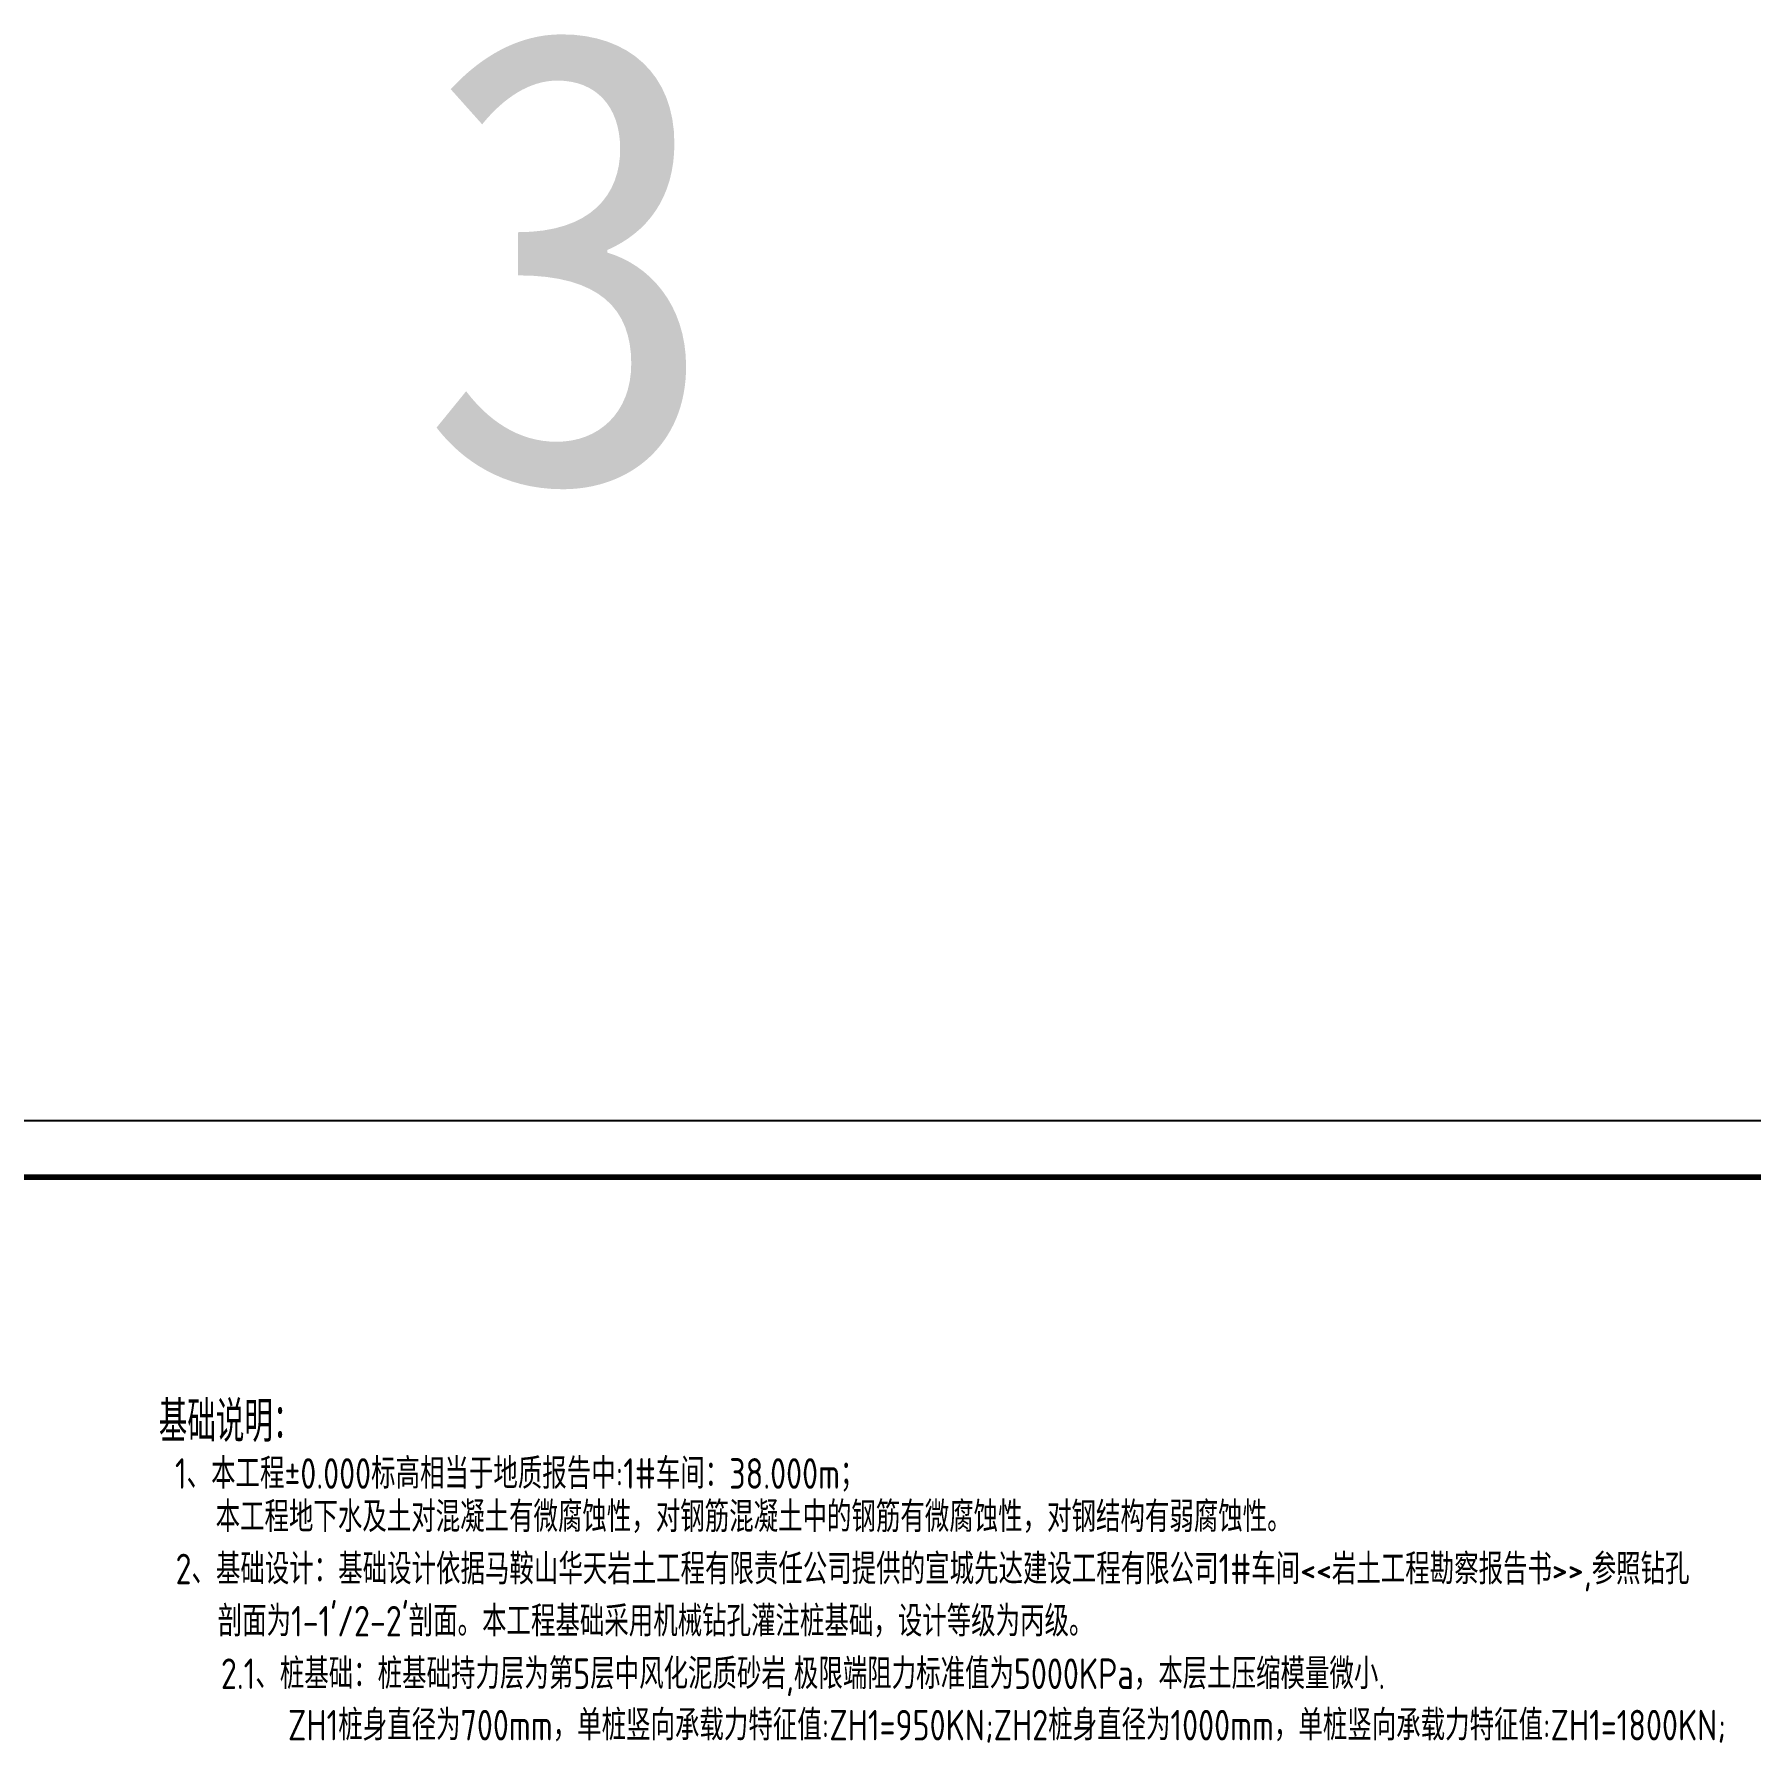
# Model space of a CAD drawing. Extents: x -3102990 to -851544, y -5293060 to -2540151.
# Drawn here: x -2495962 to -2465642, y -2641977 to -2611723 of the extents above; entities that cross this region are included whole.
import ezdxf

# ---------------------------------------------------------------- set-up
doc = ezdxf.new("R2010")
doc.units = 0
doc.header["$LTSCALE"] = 1000
doc.layers.get('0').update_dxf_attribs({"linetype": 'CONTINUOUS'})
doc.layers.add('PUB_TITLE', color=4, linetype='CONTINUOUS')
doc.layers.add('TEXT', color=7, linetype='CONTINUOUS')
doc.layers.add('yichutu', color=7, linetype='CONTINUOUS', true_color=0xffffff, plot=False)
doc.styles.add('HZTXT', font='txt.shx', dxfattribs={"width": 0.7, "height": 300, "bigfont": 'hztxt.shx'})
doc.styles.add('STYLE1', font='simhei.ttf', dxfattribs={"width": 0.8})
doc.styles.add('TSSD_Rein', font='Tssdeng.shx', dxfattribs={"width": 0.75, "bigfont": 'hztxt.shx'})

# ---------------------------------------------------------------- blocks, each defined once
blk = doc.blocks.new('A$C18BE6784')
at = {"layer": 'PUB_TITLE'}
blk.add_lwpolyline([(0, 0), (0, 42000), (89100, 42000), (89100, 0)], close=True, dxfattribs=at)
at = {"layer": 'PUB_TITLE', "const_width": 100}
blk.add_lwpolyline([(88100, 1000), (88100, 41000), (713, 41000), (713, 1000), (88100, 1000)], dxfattribs=at)
blk = doc.blocks.new('yct-891-420-89100-42000-100-2004.0')
at = {"layer": 'yichutu', "color": 7, "true_color": 0xffffff}
blk.add_lwpolyline([(0, 0), (0, 42000), (89100, 42000), (89100, 0)], close=True, dxfattribs=at)

msp = doc.modelspace()

# ---------------------------------------------------------------- block references
at = {"ltscale": 1.5}
msp.add_blockref('A$C18BE6784', (-2540703.82, -2672902.4), dxfattribs=at)
at = {"layer": 'yichutu'}
msp.add_blockref('yct-891-420-89100-42000-100-2004.0', (-2540703.83, -2672902.4), dxfattribs=at)

# ---------------------------------------------------------------- texts
at = {"color": 3, "style": 'STYLE1'}
msp.add_text('3', height=8000, dxfattribs=at).set_placement((-2489204.61, -2619625.18))
at = {"layer": 'TEXT'}
for s, height, style, width, p in [('基础说明：', 720, 'HZTXT', 0.7, (-2493762.72, -2636577.58)), ('本工程地下水及土对混凝土有微腐蚀性，对钢筋混凝土中的钢筋有微腐蚀性，对钢结构有弱腐蚀性。', 540, 'TSSD_Rein', 0.8, (-2492759.4, -2638171.11, 120)), ("剖面为1-1'/2-2'剖面。本工程基础采用机械钻孔灌注桩基础，设计等级为丙级。", 540, 'TSSD_Rein', 0.8, (-2492723.12, -2640014.12, 120)), ('2.1、桩基础：桩基础持力层为第5层中风化泥质砂岩,极限端阻力标准值为5000KPa，本层土压缩模量微小.', 540, 'TSSD_Rein', 0.8, (-2492665.91, -2640941.77, 120)), ('ZH1桩身直径为700mm，单桩竖向承载力特征值:ZH1=950KN;ZH2桩身直径为1000mm，单桩竖向承载力特征值:ZH1=1800KN;', 540, 'TSSD_Rein', 0.8, (-2491481.17, -2641849.59, 120))]:
    msp.add_text(s, height=height, dxfattribs=dict(at, style=style, width=width)).set_placement(p)
at = {"layer": 'TEXT', "color": 1, "style": 'TSSD_Rein', "width": 0.8}
for s, p in [('1、本工程%%P0.000标高相当于地质报告中:1#车间：38.000m；', (-2493477.8, -2637405.81, 120)), ('2、基础设计：基础设计依据马鞍山华天岩土工程有限责任公司提供的宣城先达建设工程有限公司1#车间<<岩土工程勘察报告书>>,参照钻孔', (-2493466.79, -2639092.7, 120))]:
    msp.add_text(s, height=540, dxfattribs=at).set_placement(p)

doc.saveas('drawing.dxf')
